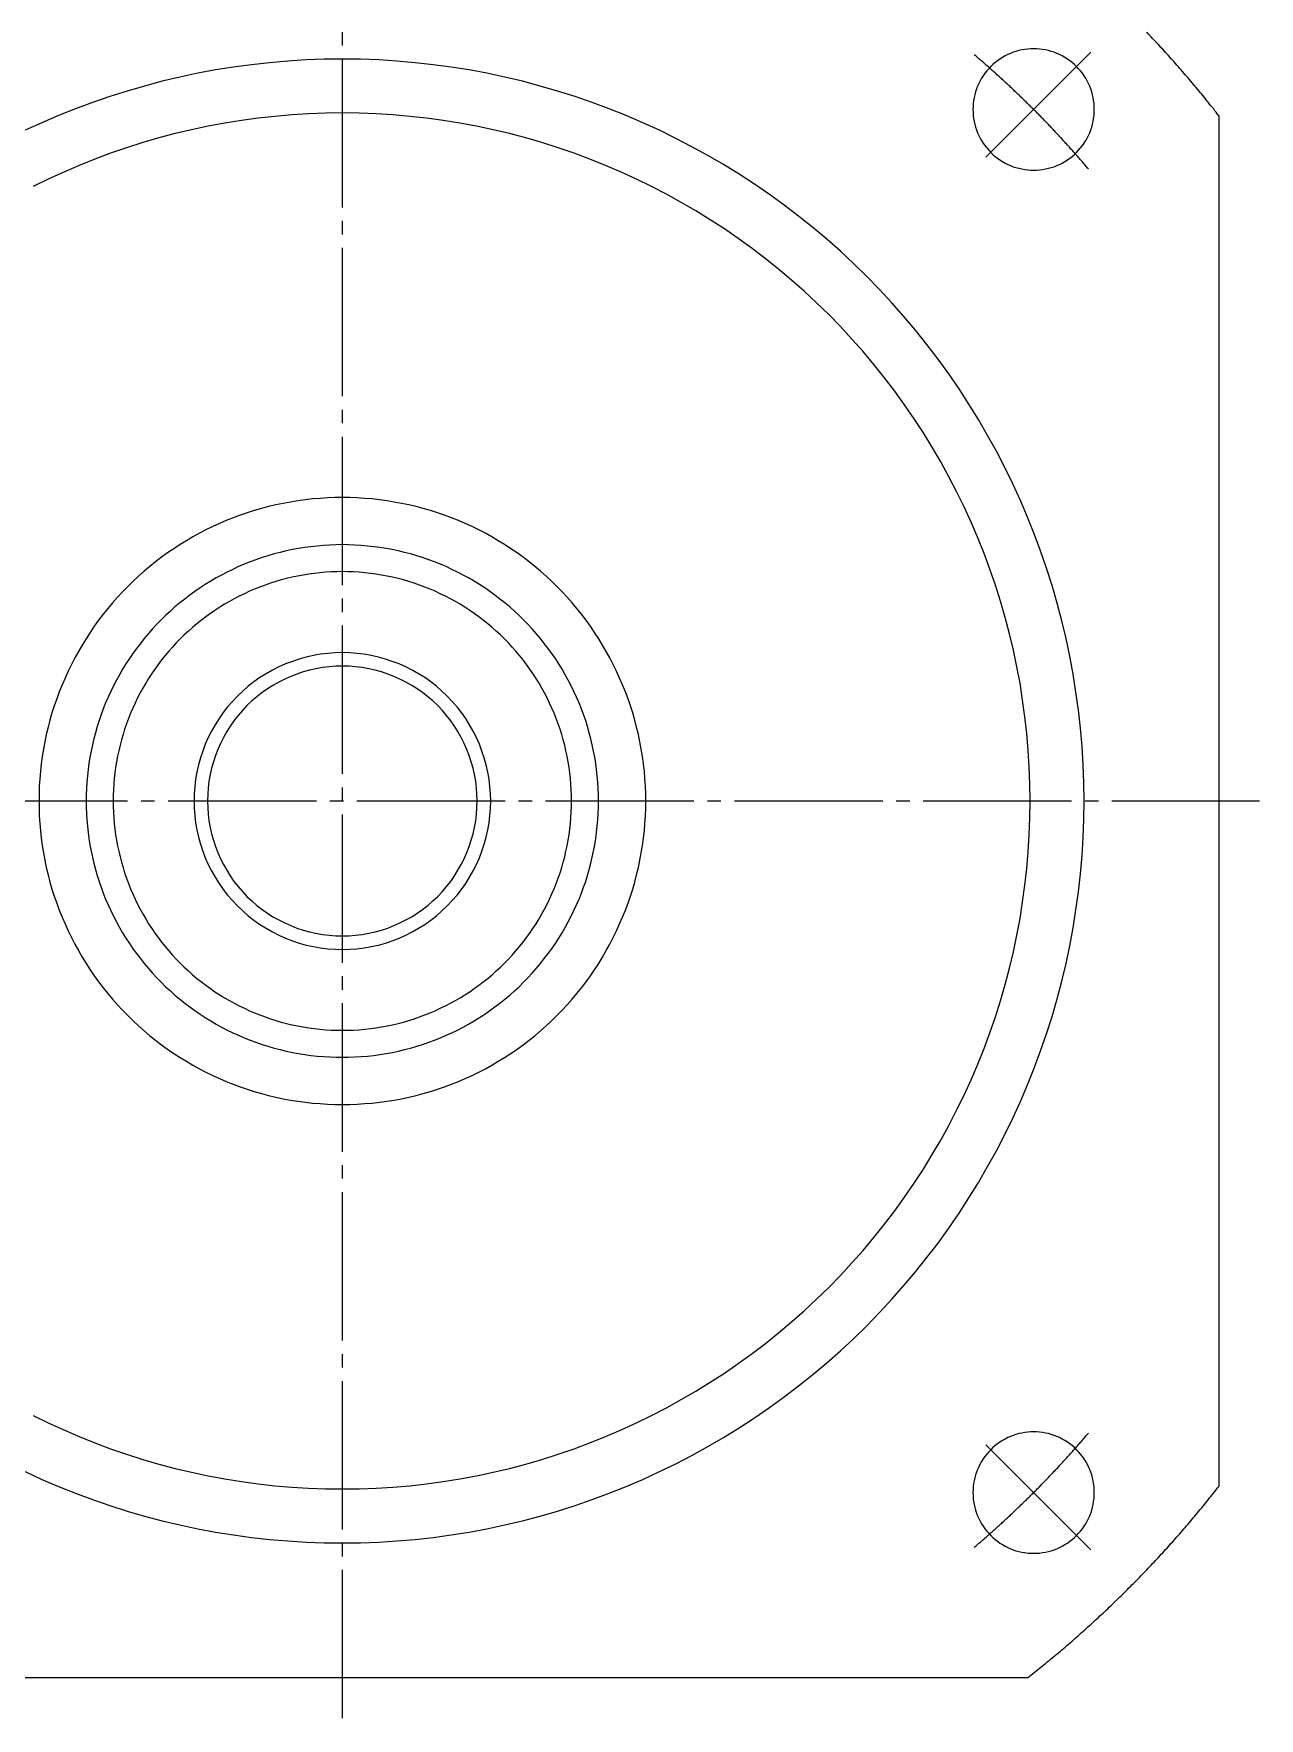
# Model space of a CAD drawing. Extents: x 0 to 661, y 0 to 384.
# Drawn here: x 569.9 to 660.8, y 195 to 319.9 of the extents above; entities that cross this region are included whole.
import ezdxf

# ---------------------------------------------------------------- set-up
doc = ezdxf.new("R2010")
doc.units = 0
doc.linetypes.add('DASH_CENTER', pattern=[14, 11, -1, 1, -1])
doc.layers.get('0').update_dxf_attribs({"linetype": 'CONTINUOUS'})

msp = doc.modelspace()

# ---------------------------------------------------------------- linework, layer by layer
at = {"color": 1, "linetype": 'DASH_CENTER'}
for p, q in [((592.82, 195.02), (592.82, 384.02)), ((648.32, 318.52), (639.84, 310.04)), ((523.89, 263.02), (660.82, 263.02)), ((648.32, 207.51), (639.84, 215.99))]:
    msp.add_line(p, q, dxfattribs=at)
at = {"color": 7, "linetype": 'CONTINUOUS'}
for p, q in [((657.82, 313.82), (657.82, 212.21)), ((592.82, 198.02), (542.01, 198.02)), ((643.62, 198.02), (592.82, 198.02))]:
    msp.add_line(p, q, dxfattribs=at)
for points in [[(657.82, 313.82, 0), (657.72, 313.94, 0), (657.62, 314.07, 0), (657.52, 314.19, 0), (657.43, 314.32, 0), (657.33, 314.44, 0), (657.23, 314.56, 0), (657.13, 314.68, 0), (657.03, 314.81, 0), (656.93, 314.93, 0), (656.84, 315.05, 0), (656.74, 315.17, 0), (656.64, 315.3, 0), (656.54, 315.42, 0), (656.44, 315.54, 0), (656.34, 315.66, 0), (656.24, 315.78, 0), (656.14, 315.9, 0), (656.03, 316.02, 0), (655.93, 316.14, 0), (655.83, 316.26, 0), (655.73, 316.38, 0), (655.63, 316.5, 0), (655.53, 316.62, 0), (655.42, 316.74, 0), (655.32, 316.86, 0), (655.22, 316.98, 0), (655.12, 317.1, 0), (655.01, 317.22, 0), (654.91, 317.33, 0), (654.81, 317.45, 0), (654.7, 317.57, 0), (654.6, 317.69, 0), (654.49, 317.81, 0), (654.39, 317.92, 0), (654.28, 318.04, 0), (654.18, 318.16, 0), (654.08, 318.27, 0), (653.97, 318.39, 0), (653.86, 318.51, 0), (653.76, 318.62, 0), (653.65, 318.74, 0), (653.54, 318.86, 0), (653.44, 318.97, 0), (653.33, 319.09, 0), (653.23, 319.2, 0), (653.12, 319.32, 0), (653.01, 319.43, 0), (652.9, 319.55, 0), (652.79, 319.66, 0), (652.69, 319.77, 0), (652.58, 319.89, 0), (652.47, 320, 0)], [(648.58, 314.28, 0), (648.58, 314.5, 0), (648.56, 314.72, 0), (648.53, 314.94, 0), (648.49, 315.16, 0), (648.45, 315.37, 0), (648.39, 315.59, 0), (648.32, 315.8, 0), (648.24, 316, 0), (648.15, 316.2, 0), (648.05, 316.4, 0), (647.94, 316.59, 0), (647.82, 316.78, 0), (647.7, 316.96, 0), (647.56, 317.14, 0), (647.41, 317.3, 0), (647.26, 317.46, 0), (647.1, 317.62, 0), (646.93, 317.76, 0), (646.76, 317.89, 0), (646.58, 318.02, 0), (646.39, 318.14, 0), (646.2, 318.25, 0), (646, 318.35, 0), (645.8, 318.44, 0), (645.6, 318.52, 0), (645.39, 318.59, 0), (645.17, 318.65, 0), (644.96, 318.69, 0), (644.74, 318.73, 0), (644.52, 318.76, 0), (644.3, 318.77, 0), (644.08, 318.78, 0), (643.86, 318.77, 0), (643.64, 318.76, 0), (643.42, 318.73, 0), (643.2, 318.69, 0), (642.99, 318.65, 0), (642.77, 318.59, 0), (642.57, 318.52, 0), (642.36, 318.44, 0), (642.16, 318.35, 0), (641.96, 318.25, 0), (641.77, 318.14, 0), (641.58, 318.02, 0), (641.4, 317.89, 0), (641.23, 317.76, 0), (641.06, 317.62, 0), (640.9, 317.46, 0), (640.75, 317.3, 0), (640.6, 317.14, 0), (640.47, 316.96, 0), (640.34, 316.78, 0), (640.22, 316.59, 0), (640.11, 316.4, 0), (640.01, 316.2, 0), (639.92, 316, 0), (639.84, 315.8, 0), (639.77, 315.59, 0), (639.72, 315.37, 0), (639.67, 315.16, 0), (639.63, 314.94, 0), (639.6, 314.72, 0), (639.59, 314.5, 0), (639.58, 314.28, 0), (639.59, 314.06, 0), (639.6, 313.84, 0), (639.63, 313.62, 0), (639.67, 313.4, 0), (639.72, 313.19, 0), (639.77, 312.98, 0), (639.84, 312.76, 0), (639.92, 312.56, 0), (640.01, 312.36, 0), (640.11, 312.16, 0), (640.22, 311.97, 0), (640.34, 311.78, 0), (640.47, 311.6, 0), (640.6, 311.43, 0), (640.75, 311.26, 0), (640.9, 311.1, 0), (641.06, 310.95, 0), (641.23, 310.8, 0), (641.4, 310.67, 0), (641.58, 310.54, 0), (641.77, 310.42, 0), (641.96, 310.31, 0), (642.16, 310.21, 0), (642.36, 310.12, 0), (642.57, 310.04, 0), (642.77, 309.98, 0), (642.99, 309.92, 0), (643.2, 309.87, 0), (643.42, 309.83, 0), (643.64, 309.8, 0), (643.86, 309.79, 0), (644.08, 309.78, 0), (644.3, 309.79, 0), (644.52, 309.8, 0), (644.74, 309.83, 0), (644.96, 309.87, 0), (645.17, 309.92, 0), (645.39, 309.98, 0), (645.6, 310.04, 0), (645.8, 310.12, 0), (646, 310.21, 0), (646.2, 310.31, 0), (646.39, 310.42, 0), (646.58, 310.54, 0), (646.76, 310.67, 0), (646.93, 310.8, 0), (647.1, 310.95, 0), (647.26, 311.1, 0), (647.41, 311.26, 0), (647.56, 311.43, 0), (647.7, 311.6, 0), (647.82, 311.78, 0), (647.94, 311.97, 0), (648.05, 312.16, 0), (648.15, 312.36, 0), (648.24, 312.56, 0), (648.32, 312.76, 0), (648.39, 312.98, 0), (648.45, 313.19, 0), (648.49, 313.4, 0), (648.53, 313.62, 0), (648.56, 313.84, 0), (648.58, 314.06, 0), (648.58, 314.28, 0)], [(592.82, 318.02, 0), (591.47, 318, 0), (590.12, 317.95, 0), (588.77, 317.87, 0), (587.42, 317.75, 0), (586.08, 317.6, 0), (584.75, 317.42, 0), (583.41, 317.21, 0), (582.09, 316.96, 0), (580.76, 316.68, 0), (579.45, 316.37, 0), (578.15, 316.02, 0), (576.85, 315.65, 0), (575.56, 315.24, 0), (574.29, 314.8, 0), (573.02, 314.33, 0), (571.77, 313.83, 0), (570.53, 313.3, 0), (569.3, 312.74, 0)], [(592.82, 208.02, 0), (594.16, 208.03, 0), (595.51, 208.08, 0), (596.86, 208.16, 0), (598.21, 208.28, 0), (599.55, 208.43, 0), (600.89, 208.61, 0), (602.22, 208.82, 0), (603.54, 209.07, 0), (604.87, 209.35, 0), (606.18, 209.66, 0), (607.49, 210.01, 0), (608.78, 210.38, 0), (610.07, 210.79, 0), (611.34, 211.23, 0), (612.61, 211.7, 0), (613.86, 212.2, 0), (615.1, 212.73, 0), (616.33, 213.3, 0), (617.54, 213.89, 0), (618.74, 214.51, 0), (619.92, 215.16, 0), (621.09, 215.84, 0), (622.24, 216.55, 0), (623.37, 217.28, 0), (624.49, 218.05, 0), (625.58, 218.84, 0), (626.65, 219.66, 0), (627.71, 220.5, 0), (628.74, 221.37, 0), (629.75, 222.26, 0), (630.74, 223.18, 0), (631.71, 224.12, 0), (632.65, 225.09, 0), (633.57, 226.08, 0), (634.46, 227.09, 0), (635.33, 228.12, 0), (636.17, 229.18, 0), (636.99, 230.25, 0), (637.78, 231.35, 0), (638.55, 232.46, 0), (639.28, 233.59, 0), (639.99, 234.74, 0), (640.67, 235.91, 0), (641.32, 237.09, 0), (641.94, 238.29, 0), (642.53, 239.5, 0), (643.1, 240.73, 0), (643.63, 241.97, 0), (644.13, 243.22, 0), (644.6, 244.49, 0), (645.04, 245.76, 0), (645.45, 247.05, 0), (645.82, 248.35, 0), (646.17, 249.65, 0), (646.48, 250.97, 0), (646.76, 252.29, 0), (647.01, 253.61, 0), (647.22, 254.94, 0), (647.4, 256.28, 0), (647.55, 257.62, 0), (647.67, 258.97, 0), (647.75, 260.32, 0), (647.8, 261.67, 0), (647.82, 263.02, 0), (647.8, 264.37, 0), (647.75, 265.71, 0), (647.67, 267.06, 0), (647.55, 268.41, 0), (647.4, 269.75, 0), (647.22, 271.09, 0), (647.01, 272.42, 0), (646.76, 273.75, 0), (646.48, 275.07, 0), (646.17, 276.38, 0), (645.82, 277.69, 0), (645.45, 278.98, 0), (645.04, 280.27, 0), (644.6, 281.55, 0), (644.13, 282.81, 0), (643.63, 284.06, 0), (643.1, 285.3, 0), (642.53, 286.53, 0), (641.94, 287.74, 0), (641.32, 288.94, 0), (640.67, 290.12, 0), (639.99, 291.29, 0), (639.28, 292.44, 0), (638.55, 293.57, 0), (637.78, 294.69, 0), (636.99, 295.78, 0), (636.17, 296.85, 0), (635.33, 297.91, 0), (634.46, 298.94, 0), (633.57, 299.95, 0), (632.65, 300.94, 0), (631.71, 301.91, 0), (630.74, 302.85, 0), (629.75, 303.77, 0), (628.74, 304.66, 0), (627.71, 305.53, 0), (626.65, 306.38, 0), (625.58, 307.19, 0), (624.49, 307.98, 0), (623.37, 308.75, 0), (622.24, 309.48, 0), (621.09, 310.19, 0), (619.92, 310.87, 0), (618.74, 311.52, 0), (617.54, 312.14, 0), (616.33, 312.74, 0), (615.1, 313.3, 0), (613.86, 313.83, 0), (612.61, 314.33, 0), (611.34, 314.8, 0), (610.07, 315.24, 0), (608.78, 315.65, 0), (607.49, 316.02, 0), (606.18, 316.37, 0), (604.87, 316.68, 0), (603.54, 316.96, 0), (602.22, 317.21, 0), (600.89, 317.42, 0), (599.55, 317.6, 0), (598.21, 317.75, 0), (596.86, 317.87, 0), (595.51, 317.95, 0), (594.16, 318, 0), (592.82, 318.02, 0)], [(592.82, 314.02, 0), (591.56, 314, 0), (590.31, 313.95, 0), (589.06, 313.88, 0), (587.82, 313.77, 0), (586.57, 313.63, 0), (585.33, 313.46, 0), (584.1, 313.26, 0), (582.87, 313.04, 0), (581.64, 312.78, 0), (580.42, 312.49, 0), (579.21, 312.17, 0), (578.01, 311.82, 0), (576.82, 311.44, 0), (575.63, 311.03, 0), (574.46, 310.6, 0), (573.3, 310.13, 0), (572.15, 309.64, 0), (571.01, 309.12, 0), (569.88, 308.57, 0)], [(592.82, 212.02, 0), (594.07, 212.03, 0), (595.32, 212.08, 0), (596.57, 212.15, 0), (597.81, 212.26, 0), (599.06, 212.4, 0), (600.3, 212.57, 0), (601.53, 212.77, 0), (602.76, 213, 0), (603.99, 213.25, 0), (605.21, 213.54, 0), (606.42, 213.86, 0), (607.62, 214.21, 0), (608.81, 214.59, 0), (610, 215, 0), (611.17, 215.43, 0), (612.33, 215.9, 0), (613.48, 216.39, 0), (614.62, 216.91, 0), (615.75, 217.46, 0), (616.86, 218.04, 0), (617.95, 218.64, 0), (619.03, 219.27, 0), (620.1, 219.93, 0), (621.15, 220.61, 0), (622.18, 221.32, 0), (623.2, 222.05, 0), (624.19, 222.81, 0), (625.17, 223.59, 0), (626.13, 224.4, 0), (627.07, 225.23, 0), (627.98, 226.08, 0), (628.88, 226.95, 0), (629.75, 227.85, 0), (630.6, 228.77, 0), (631.43, 229.7, 0), (632.24, 230.66, 0), (633.02, 231.64, 0), (633.78, 232.63, 0), (634.51, 233.65, 0), (635.22, 234.68, 0), (635.9, 235.73, 0), (636.56, 236.8, 0), (637.19, 237.88, 0), (637.79, 238.97, 0), (638.37, 240.09, 0), (638.92, 241.21, 0), (639.44, 242.35, 0), (639.93, 243.5, 0), (640.4, 244.66, 0), (640.83, 245.83, 0), (641.24, 247.02, 0), (641.62, 248.21, 0), (641.97, 249.41, 0), (642.29, 250.62, 0), (642.58, 251.84, 0), (642.84, 253.07, 0), (643.07, 254.3, 0), (643.26, 255.53, 0), (643.43, 256.77, 0), (643.57, 258.02, 0), (643.68, 259.26, 0), (643.75, 260.51, 0), (643.8, 261.76, 0), (643.82, 263.02, 0), (643.8, 264.27, 0), (643.75, 265.52, 0), (643.68, 266.77, 0), (643.57, 268.01, 0), (643.43, 269.26, 0), (643.26, 270.5, 0), (643.07, 271.74, 0), (642.84, 272.96, 0), (642.58, 274.19, 0), (642.29, 275.41, 0), (641.97, 276.62, 0), (641.62, 277.82, 0), (641.24, 279.01, 0), (640.83, 280.2, 0), (640.4, 281.37, 0), (639.93, 282.53, 0), (639.44, 283.68, 0), (638.92, 284.82, 0), (638.37, 285.95, 0), (637.79, 287.06, 0), (637.19, 288.15, 0), (636.56, 289.24, 0), (635.9, 290.3, 0), (635.22, 291.35, 0), (634.51, 292.38, 0), (633.78, 293.4, 0), (633.02, 294.39, 0), (632.24, 295.37, 0), (631.43, 296.33, 0), (630.6, 297.26, 0), (629.75, 298.18, 0), (628.88, 299.08, 0), (627.98, 299.95, 0), (627.07, 300.8, 0), (626.13, 301.63, 0), (625.17, 302.44, 0), (624.19, 303.22, 0), (623.2, 303.98, 0), (622.18, 304.71, 0), (621.15, 305.42, 0), (620.1, 306.1, 0), (619.03, 306.76, 0), (617.95, 307.39, 0), (616.86, 307.99, 0), (615.75, 308.57, 0), (614.62, 309.12, 0), (613.48, 309.64, 0), (612.33, 310.13, 0), (611.17, 310.6, 0), (610, 311.03, 0), (608.81, 311.44, 0), (607.62, 311.82, 0), (606.42, 312.17, 0), (605.21, 312.49, 0), (603.99, 312.78, 0), (602.76, 313.04, 0), (601.53, 313.26, 0), (600.3, 313.46, 0), (599.06, 313.63, 0), (597.81, 313.77, 0), (596.57, 313.88, 0), (595.32, 313.95, 0), (594.07, 314, 0), (592.82, 314.02, 0)], [(592.82, 285.52, 0), (592.26, 285.51, 0), (591.71, 285.49, 0), (591.16, 285.45, 0), (590.61, 285.41, 0), (590.06, 285.35, 0), (589.51, 285.27, 0), (588.97, 285.18, 0), (588.43, 285.08, 0), (587.89, 284.97, 0), (587.35, 284.84, 0), (586.81, 284.7, 0), (586.28, 284.55, 0), (585.76, 284.38, 0), (585.24, 284.2, 0), (584.72, 284.01, 0), (584.21, 283.8, 0), (583.7, 283.58, 0), (583.2, 283.36, 0), (582.7, 283.11, 0), (582.21, 282.86, 0), (581.73, 282.59, 0), (581.25, 282.31, 0), (580.78, 282.02, 0), (580.32, 281.72, 0), (579.86, 281.41, 0), (579.41, 281.09, 0), (578.97, 280.75, 0), (578.54, 280.41, 0), (578.12, 280.05, 0), (577.71, 279.69, 0), (577.3, 279.31, 0), (576.9, 278.93, 0), (576.52, 278.53, 0), (576.14, 278.13, 0), (575.78, 277.71, 0), (575.42, 277.29, 0), (575.08, 276.86, 0), (574.74, 276.42, 0), (574.42, 275.97, 0), (574.11, 275.52, 0), (573.81, 275.05, 0), (573.52, 274.58, 0), (573.24, 274.11, 0), (572.97, 273.62, 0), (572.72, 273.13, 0), (572.48, 272.64, 0), (572.25, 272.13, 0), (572.03, 271.63, 0), (571.82, 271.11, 0), (571.63, 270.6, 0), (571.45, 270.07, 0), (571.28, 269.55, 0), (571.13, 269.02, 0), (570.99, 268.48, 0), (570.86, 267.94, 0), (570.75, 267.4, 0), (570.65, 266.86, 0), (570.56, 266.32, 0), (570.49, 265.77, 0), (570.42, 265.22, 0), (570.38, 264.67, 0), (570.34, 264.12, 0), (570.32, 263.57, 0), (570.32, 263.02, 0), (570.32, 262.46, 0), (570.34, 261.91, 0), (570.38, 261.36, 0), (570.42, 260.81, 0), (570.49, 260.26, 0), (570.56, 259.71, 0), (570.65, 259.17, 0), (570.75, 258.63, 0), (570.86, 258.09, 0), (570.99, 257.55, 0), (571.13, 257.01, 0), (571.28, 256.48, 0), (571.45, 255.96, 0), (571.63, 255.44, 0), (571.82, 254.92, 0), (572.03, 254.41, 0), (572.25, 253.9, 0), (572.48, 253.4, 0), (572.72, 252.9, 0), (572.97, 252.41, 0), (573.24, 251.93, 0), (573.52, 251.45, 0), (573.81, 250.98, 0), (574.11, 250.51, 0), (574.42, 250.06, 0), (574.74, 249.61, 0), (575.08, 249.17, 0), (575.42, 248.74, 0), (575.78, 248.32, 0), (576.14, 247.91, 0), (576.52, 247.5, 0), (576.9, 247.11, 0), (577.3, 246.72, 0), (577.71, 246.34, 0), (578.12, 245.98, 0), (578.54, 245.62, 0), (578.97, 245.28, 0), (579.41, 244.94, 0), (579.86, 244.62, 0), (580.32, 244.31, 0), (580.78, 244.01, 0), (581.25, 243.72, 0), (581.73, 243.44, 0), (582.21, 243.17, 0), (582.7, 242.92, 0), (583.2, 242.68, 0), (583.7, 242.45, 0), (584.21, 242.23, 0), (584.72, 242.02, 0), (585.24, 241.83, 0), (585.76, 241.65, 0), (586.28, 241.48, 0), (586.81, 241.33, 0), (587.35, 241.19, 0), (587.89, 241.06, 0), (588.43, 240.95, 0), (588.97, 240.85, 0), (589.51, 240.76, 0), (590.06, 240.69, 0), (590.61, 240.62, 0), (591.16, 240.58, 0), (591.71, 240.54, 0), (592.26, 240.52, 0), (592.82, 240.52, 0)], [(592.82, 240.52, 0), (593.37, 240.52, 0), (593.92, 240.54, 0), (594.47, 240.58, 0), (595.02, 240.62, 0), (595.57, 240.69, 0), (596.12, 240.76, 0), (596.66, 240.85, 0), (597.21, 240.95, 0), (597.75, 241.06, 0), (598.28, 241.19, 0), (598.82, 241.33, 0), (599.35, 241.48, 0), (599.87, 241.65, 0), (600.39, 241.83, 0), (600.91, 242.02, 0), (601.43, 242.23, 0), (601.93, 242.45, 0), (602.43, 242.68, 0), (602.93, 242.92, 0), (603.42, 243.17, 0), (603.91, 243.44, 0), (604.38, 243.72, 0), (604.85, 244.01, 0), (605.32, 244.31, 0), (605.77, 244.62, 0), (606.22, 244.94, 0), (606.66, 245.28, 0), (607.09, 245.62, 0), (607.51, 245.98, 0), (607.92, 246.34, 0), (608.33, 246.72, 0), (608.73, 247.11, 0), (609.11, 247.5, 0), (609.49, 247.91, 0), (609.85, 248.32, 0), (610.21, 248.74, 0), (610.55, 249.17, 0), (610.89, 249.61, 0), (611.21, 250.06, 0), (611.52, 250.51, 0), (611.83, 250.98, 0), (612.11, 251.45, 0), (612.39, 251.93, 0), (612.66, 252.41, 0), (612.91, 252.9, 0), (613.15, 253.4, 0), (613.38, 253.9, 0), (613.6, 254.41, 0), (613.81, 254.92, 0), (614, 255.44, 0), (614.18, 255.96, 0), (614.35, 256.48, 0), (614.5, 257.01, 0), (614.64, 257.55, 0), (614.77, 258.09, 0), (614.88, 258.63, 0), (614.98, 259.17, 0), (615.07, 259.71, 0), (615.15, 260.26, 0), (615.21, 260.81, 0), (615.25, 261.36, 0), (615.29, 261.91, 0), (615.31, 262.46, 0), (615.32, 263.02, 0), (615.31, 263.57, 0), (615.29, 264.12, 0), (615.25, 264.67, 0), (615.21, 265.22, 0), (615.15, 265.77, 0), (615.07, 266.32, 0), (614.98, 266.86, 0), (614.88, 267.4, 0), (614.77, 267.94, 0), (614.64, 268.48, 0), (614.5, 269.02, 0), (614.35, 269.55, 0), (614.18, 270.07, 0), (614, 270.6, 0), (613.81, 271.11, 0), (613.6, 271.63, 0), (613.38, 272.13, 0), (613.15, 272.64, 0), (612.91, 273.13, 0), (612.66, 273.62, 0), (612.39, 274.11, 0), (612.11, 274.58, 0), (611.83, 275.05, 0), (611.52, 275.52, 0), (611.21, 275.97, 0), (610.89, 276.42, 0), (610.55, 276.86, 0), (610.21, 277.29, 0), (609.85, 277.71, 0), (609.49, 278.13, 0), (609.11, 278.53, 0), (608.73, 278.93, 0), (608.33, 279.31, 0), (607.92, 279.69, 0), (607.51, 280.05, 0), (607.09, 280.41, 0), (606.66, 280.75, 0), (606.22, 281.09, 0), (605.77, 281.41, 0), (605.32, 281.72, 0), (604.85, 282.02, 0), (604.38, 282.31, 0), (603.91, 282.59, 0), (603.42, 282.86, 0), (602.93, 283.11, 0), (602.43, 283.36, 0), (601.93, 283.58, 0), (601.43, 283.8, 0), (600.91, 284.01, 0), (600.39, 284.2, 0), (599.87, 284.38, 0), (599.35, 284.55, 0), (598.82, 284.7, 0), (598.28, 284.84, 0), (597.75, 284.97, 0), (597.21, 285.08, 0), (596.66, 285.18, 0), (596.12, 285.27, 0), (595.57, 285.35, 0), (595.02, 285.41, 0), (594.47, 285.45, 0), (593.92, 285.49, 0), (593.37, 285.51, 0), (592.82, 285.52, 0)], [(592.82, 282.02, 0), (592.35, 282.01, 0), (591.88, 281.99, 0), (591.42, 281.96, 0), (590.95, 281.92, 0), (590.49, 281.87, 0), (590.03, 281.81, 0), (589.57, 281.74, 0), (589.11, 281.65, 0), (588.65, 281.55, 0), (588.2, 281.45, 0), (587.75, 281.33, 0), (587.3, 281.2, 0), (586.86, 281.06, 0), (586.41, 280.9, 0), (585.98, 280.74, 0), (585.54, 280.57, 0), (585.12, 280.39, 0), (584.69, 280.19, 0), (584.27, 279.99, 0), (583.86, 279.77, 0), (583.45, 279.55, 0), (583.05, 279.31, 0), (582.65, 279.07, 0), (582.26, 278.81, 0), (581.88, 278.55, 0), (581.5, 278.28, 0), (581.13, 277.99, 0), (580.76, 277.7, 0), (580.4, 277.4, 0), (580.06, 277.09, 0), (579.71, 276.78, 0), (579.38, 276.45, 0), (579.05, 276.12, 0), (578.74, 275.77, 0), (578.43, 275.43, 0), (578.13, 275.07, 0), (577.84, 274.7, 0), (577.55, 274.33, 0), (577.28, 273.96, 0), (577.02, 273.57, 0), (576.76, 273.18, 0), (576.52, 272.78, 0), (576.28, 272.38, 0), (576.06, 271.97, 0), (575.84, 271.56, 0), (575.64, 271.14, 0), (575.45, 270.71, 0), (575.26, 270.29, 0), (575.09, 269.85, 0), (574.93, 269.42, 0), (574.77, 268.98, 0), (574.63, 268.53, 0), (574.5, 268.08, 0), (574.38, 267.63, 0), (574.28, 267.18, 0), (574.18, 266.72, 0), (574.1, 266.26, 0), (574.02, 265.8, 0), (573.96, 265.34, 0), (573.91, 264.88, 0), (573.87, 264.41, 0), (573.84, 263.95, 0), (573.82, 263.48, 0), (573.82, 263.02, 0), (573.82, 262.55, 0), (573.84, 262.08, 0), (573.87, 261.62, 0), (573.91, 261.15, 0), (573.96, 260.69, 0), (574.02, 260.23, 0), (574.1, 259.77, 0), (574.18, 259.31, 0), (574.28, 258.85, 0), (574.38, 258.4, 0), (574.5, 257.95, 0), (574.63, 257.5, 0), (574.77, 257.06, 0), (574.93, 256.62, 0), (575.09, 256.18, 0), (575.26, 255.75, 0), (575.45, 255.32, 0), (575.64, 254.89, 0), (575.84, 254.47, 0), (576.06, 254.06, 0), (576.28, 253.65, 0), (576.52, 253.25, 0), (576.76, 252.85, 0), (577.02, 252.46, 0), (577.28, 252.07, 0), (577.55, 251.7, 0), (577.84, 251.33, 0), (578.13, 250.96, 0), (578.43, 250.6, 0), (578.74, 250.26, 0), (579.05, 249.91, 0), (579.38, 249.58, 0), (579.71, 249.25, 0), (580.06, 248.94, 0), (580.4, 248.63, 0), (580.76, 248.33, 0), (581.13, 248.04, 0), (581.5, 247.75, 0), (581.88, 247.48, 0), (582.26, 247.22, 0), (582.65, 246.96, 0), (583.05, 246.72, 0), (583.45, 246.48, 0), (583.86, 246.26, 0), (584.27, 246.04, 0), (584.69, 245.84, 0), (585.12, 245.65, 0), (585.54, 245.46, 0), (585.98, 245.29, 0), (586.41, 245.13, 0), (586.86, 244.97, 0), (587.3, 244.83, 0), (587.75, 244.7, 0), (588.2, 244.59, 0), (588.65, 244.48, 0), (589.11, 244.38, 0), (589.57, 244.29, 0), (590.03, 244.22, 0), (590.49, 244.16, 0), (590.95, 244.11, 0), (591.42, 244.07, 0), (591.88, 244.04, 0), (592.35, 244.02, 0), (592.82, 244.02, 0)], [(592.82, 244.02, 0), (593.28, 244.02, 0), (593.75, 244.04, 0), (594.21, 244.07, 0), (594.68, 244.11, 0), (595.14, 244.16, 0), (595.6, 244.22, 0), (596.06, 244.29, 0), (596.52, 244.38, 0), (596.98, 244.48, 0), (597.43, 244.59, 0), (597.88, 244.7, 0), (598.33, 244.83, 0), (598.77, 244.97, 0), (599.22, 245.13, 0), (599.65, 245.29, 0), (600.09, 245.46, 0), (600.51, 245.65, 0), (600.94, 245.84, 0), (601.36, 246.04, 0), (601.77, 246.26, 0), (602.18, 246.48, 0), (602.58, 246.72, 0), (602.98, 246.96, 0), (603.37, 247.22, 0), (603.76, 247.48, 0), (604.13, 247.75, 0), (604.5, 248.04, 0), (604.87, 248.33, 0), (605.23, 248.63, 0), (605.58, 248.94, 0), (605.92, 249.25, 0), (606.25, 249.58, 0), (606.58, 249.91, 0), (606.89, 250.26, 0), (607.2, 250.6, 0), (607.5, 250.96, 0), (607.79, 251.33, 0), (608.08, 251.7, 0), (608.35, 252.07, 0), (608.61, 252.46, 0), (608.87, 252.85, 0), (609.11, 253.25, 0), (609.35, 253.65, 0), (609.57, 254.06, 0), (609.79, 254.47, 0), (609.99, 254.89, 0), (610.18, 255.32, 0), (610.37, 255.75, 0), (610.54, 256.18, 0), (610.71, 256.62, 0), (610.86, 257.06, 0), (611, 257.5, 0), (611.13, 257.95, 0), (611.25, 258.4, 0), (611.35, 258.85, 0), (611.45, 259.31, 0), (611.54, 259.77, 0), (611.61, 260.23, 0), (611.67, 260.69, 0), (611.72, 261.15, 0), (611.76, 261.62, 0), (611.79, 262.08, 0), (611.81, 262.55, 0), (611.82, 263.02, 0), (611.81, 263.48, 0), (611.79, 263.95, 0), (611.76, 264.41, 0), (611.72, 264.88, 0), (611.67, 265.34, 0), (611.61, 265.8, 0), (611.54, 266.26, 0), (611.45, 266.72, 0), (611.35, 267.18, 0), (611.25, 267.63, 0), (611.13, 268.08, 0), (611, 268.53, 0), (610.86, 268.98, 0), (610.71, 269.42, 0), (610.54, 269.85, 0), (610.37, 270.29, 0), (610.18, 270.71, 0), (609.99, 271.14, 0), (609.79, 271.56, 0), (609.57, 271.97, 0), (609.35, 272.38, 0), (609.11, 272.78, 0), (608.87, 273.18, 0), (608.61, 273.57, 0), (608.35, 273.96, 0), (608.08, 274.33, 0), (607.79, 274.7, 0), (607.5, 275.07, 0), (607.2, 275.43, 0), (606.89, 275.77, 0), (606.58, 276.12, 0), (606.25, 276.45, 0), (605.92, 276.78, 0), (605.58, 277.09, 0), (605.23, 277.4, 0), (604.87, 277.7, 0), (604.5, 277.99, 0), (604.13, 278.28, 0), (603.76, 278.55, 0), (603.37, 278.81, 0), (602.98, 279.07, 0), (602.58, 279.31, 0), (602.18, 279.55, 0), (601.77, 279.77, 0), (601.36, 279.99, 0), (600.94, 280.19, 0), (600.51, 280.39, 0), (600.09, 280.57, 0), (599.65, 280.74, 0), (599.22, 280.9, 0), (598.77, 281.06, 0), (598.33, 281.2, 0), (597.88, 281.33, 0), (597.43, 281.45, 0), (596.98, 281.55, 0), (596.52, 281.65, 0), (596.06, 281.74, 0), (595.6, 281.81, 0), (595.14, 281.87, 0), (594.68, 281.92, 0), (594.21, 281.96, 0), (593.75, 281.99, 0), (593.28, 282.01, 0), (592.82, 282.02, 0)], [(592.82, 280.02, 0), (592.4, 280.01, 0), (591.98, 280, 0), (591.57, 279.97, 0), (591.15, 279.93, 0), (590.73, 279.89, 0), (590.32, 279.83, 0), (589.91, 279.76, 0), (589.5, 279.69, 0), (589.09, 279.6, 0), (588.68, 279.51, 0), (588.28, 279.4, 0), (587.88, 279.28, 0), (587.48, 279.16, 0), (587.09, 279.02, 0), (586.7, 278.88, 0), (586.31, 278.72, 0), (585.93, 278.56, 0), (585.55, 278.38, 0), (585.17, 278.2, 0), (584.8, 278.01, 0), (584.44, 277.81, 0), (584.08, 277.6, 0), (583.72, 277.38, 0), (583.37, 277.15, 0), (583.03, 276.92, 0), (582.69, 276.67, 0), (582.36, 276.42, 0), (582.03, 276.16, 0), (581.71, 275.89, 0), (581.4, 275.61, 0), (581.09, 275.33, 0), (580.79, 275.04, 0), (580.5, 274.74, 0), (580.22, 274.43, 0), (579.94, 274.12, 0), (579.67, 273.8, 0), (579.41, 273.48, 0), (579.16, 273.14, 0), (578.92, 272.8, 0), (578.68, 272.46, 0), (578.45, 272.11, 0), (578.23, 271.75, 0), (578.02, 271.39, 0), (577.82, 271.03, 0), (577.63, 270.66, 0), (577.45, 270.28, 0), (577.27, 269.9, 0), (577.11, 269.52, 0), (576.95, 269.13, 0), (576.81, 268.74, 0), (576.67, 268.35, 0), (576.55, 267.95, 0), (576.43, 267.55, 0), (576.33, 267.15, 0), (576.23, 266.74, 0), (576.14, 266.33, 0), (576.07, 265.92, 0), (576, 265.51, 0), (575.94, 265.1, 0), (575.9, 264.68, 0), (575.86, 264.27, 0), (575.84, 263.85, 0), (575.82, 263.43, 0), (575.82, 263.02, 0), (575.82, 262.6, 0), (575.84, 262.18, 0), (575.86, 261.76, 0), (575.9, 261.35, 0), (575.94, 260.94, 0), (576, 260.52, 0), (576.07, 260.11, 0), (576.14, 259.7, 0), (576.23, 259.29, 0), (576.33, 258.88, 0), (576.43, 258.48, 0), (576.55, 258.08, 0), (576.67, 257.68, 0), (576.81, 257.29, 0), (576.95, 256.9, 0), (577.11, 256.51, 0), (577.27, 256.13, 0), (577.45, 255.75, 0), (577.63, 255.37, 0), (577.82, 255, 0), (578.02, 254.64, 0), (578.23, 254.28, 0), (578.45, 253.92, 0), (578.68, 253.57, 0), (578.92, 253.23, 0), (579.16, 252.89, 0), (579.41, 252.56, 0), (579.67, 252.23, 0), (579.94, 251.91, 0), (580.22, 251.6, 0), (580.5, 251.29, 0), (580.79, 251, 0), (581.09, 250.7, 0), (581.4, 250.42, 0), (581.71, 250.14, 0), (582.03, 249.87, 0), (582.36, 249.61, 0), (582.69, 249.36, 0), (583.03, 249.12, 0), (583.37, 248.88, 0), (583.72, 248.65, 0), (584.08, 248.43, 0), (584.44, 248.22, 0), (584.8, 248.02, 0), (585.17, 247.83, 0), (585.55, 247.65, 0), (585.93, 247.47, 0), (586.31, 247.31, 0), (586.7, 247.16, 0), (587.09, 247.01, 0), (587.48, 246.87, 0), (587.88, 246.75, 0), (588.28, 246.63, 0), (588.68, 246.53, 0), (589.09, 246.43, 0), (589.5, 246.34, 0), (589.91, 246.27, 0), (590.32, 246.2, 0), (590.73, 246.14, 0), (591.15, 246.1, 0), (591.57, 246.06, 0), (591.98, 246.04, 0), (592.4, 246.02, 0), (592.82, 246.02, 0)], [(592.82, 246.02, 0), (593.23, 246.02, 0), (593.65, 246.04, 0), (594.07, 246.06, 0), (594.48, 246.1, 0), (594.9, 246.14, 0), (595.31, 246.2, 0), (595.72, 246.27, 0), (596.13, 246.34, 0), (596.54, 246.43, 0), (596.95, 246.53, 0), (597.35, 246.63, 0), (597.75, 246.75, 0), (598.15, 246.87, 0), (598.54, 247.01, 0), (598.93, 247.16, 0), (599.32, 247.31, 0), (599.7, 247.47, 0), (600.08, 247.65, 0), (600.46, 247.83, 0), (600.83, 248.02, 0), (601.2, 248.22, 0), (601.55, 248.43, 0), (601.91, 248.65, 0), (602.26, 248.88, 0), (602.6, 249.12, 0), (602.94, 249.36, 0), (603.27, 249.61, 0), (603.6, 249.87, 0), (603.92, 250.14, 0), (604.23, 250.42, 0), (604.54, 250.7, 0), (604.84, 251, 0), (605.13, 251.29, 0), (605.41, 251.6, 0), (605.69, 251.91, 0), (605.96, 252.23, 0), (606.22, 252.56, 0), (606.47, 252.89, 0), (606.71, 253.23, 0), (606.95, 253.57, 0), (607.18, 253.92, 0), (607.4, 254.28, 0), (607.61, 254.64, 0), (607.81, 255, 0), (608, 255.37, 0), (608.18, 255.75, 0), (608.36, 256.13, 0), (608.52, 256.51, 0), (608.68, 256.9, 0), (608.82, 257.29, 0), (608.96, 257.68, 0), (609.08, 258.08, 0), (609.2, 258.48, 0), (609.31, 258.88, 0), (609.4, 259.29, 0), (609.49, 259.7, 0), (609.57, 260.11, 0), (609.63, 260.52, 0), (609.69, 260.94, 0), (609.73, 261.35, 0), (609.77, 261.76, 0), (609.79, 262.18, 0), (609.81, 262.6, 0), (609.82, 263.02, 0), (609.81, 263.43, 0), (609.79, 263.85, 0), (609.77, 264.27, 0), (609.73, 264.68, 0), (609.69, 265.1, 0), (609.63, 265.51, 0), (609.57, 265.92, 0), (609.49, 266.33, 0), (609.4, 266.74, 0), (609.31, 267.15, 0), (609.2, 267.55, 0), (609.08, 267.95, 0), (608.96, 268.35, 0), (608.82, 268.74, 0), (608.68, 269.13, 0), (608.52, 269.52, 0), (608.36, 269.9, 0), (608.18, 270.28, 0), (608, 270.66, 0), (607.81, 271.03, 0), (607.61, 271.39, 0), (607.4, 271.75, 0), (607.18, 272.11, 0), (606.95, 272.46, 0), (606.71, 272.8, 0), (606.47, 273.14, 0), (606.22, 273.48, 0), (605.96, 273.8, 0), (605.69, 274.12, 0), (605.41, 274.43, 0), (605.13, 274.74, 0), (604.84, 275.04, 0), (604.54, 275.33, 0), (604.23, 275.61, 0), (603.92, 275.89, 0), (603.6, 276.16, 0), (603.27, 276.42, 0), (602.94, 276.67, 0), (602.6, 276.92, 0), (602.26, 277.15, 0), (601.91, 277.38, 0), (601.55, 277.6, 0), (601.2, 277.81, 0), (600.83, 278.01, 0), (600.46, 278.2, 0), (600.08, 278.38, 0), (599.7, 278.56, 0), (599.32, 278.72, 0), (598.93, 278.88, 0), (598.54, 279.02, 0), (598.15, 279.16, 0), (597.75, 279.28, 0), (597.35, 279.4, 0), (596.95, 279.51, 0), (596.54, 279.6, 0), (596.13, 279.69, 0), (595.72, 279.76, 0), (595.31, 279.83, 0), (594.9, 279.89, 0), (594.48, 279.93, 0), (594.07, 279.97, 0), (593.65, 280, 0), (593.23, 280.01, 0), (592.82, 280.02, 0)], [(603.82, 263.02, 0), (603.8, 263.56, 0), (603.76, 264.09, 0), (603.7, 264.63, 0), (603.6, 265.16, 0), (603.49, 265.69, 0), (603.34, 266.21, 0), (603.17, 266.72, 0), (602.98, 267.23, 0), (602.76, 267.72, 0), (602.52, 268.2, 0), (602.25, 268.67, 0), (601.96, 269.13, 0), (601.65, 269.57, 0), (601.32, 269.99, 0), (600.97, 270.4, 0), (600.59, 270.79, 0), (600.2, 271.17, 0), (599.79, 271.52, 0), (599.37, 271.85, 0), (598.93, 272.16, 0), (598.47, 272.45, 0), (598, 272.72, 0), (597.52, 272.96, 0), (597.02, 273.18, 0), (596.52, 273.37, 0), (596.01, 273.54, 0), (595.49, 273.69, 0), (594.96, 273.8, 0), (594.43, 273.9, 0), (593.89, 273.96, 0), (593.36, 274, 0), (592.82, 274.02, 0), (592.28, 274, 0), (591.74, 273.96, 0), (591.2, 273.9, 0), (590.67, 273.8, 0), (590.14, 273.69, 0), (589.62, 273.54, 0), (589.11, 273.37, 0), (588.61, 273.18, 0), (588.11, 272.96, 0), (587.63, 272.72, 0), (587.16, 272.45, 0), (586.7, 272.16, 0), (586.26, 271.85, 0), (585.84, 271.52, 0), (585.43, 271.17, 0), (585.04, 270.79, 0), (584.66, 270.4, 0), (584.31, 269.99, 0), (583.98, 269.57, 0), (583.67, 269.13, 0), (583.38, 268.67, 0), (583.11, 268.2, 0), (582.87, 267.72, 0), (582.65, 267.23, 0), (582.46, 266.72, 0), (582.29, 266.21, 0), (582.14, 265.69, 0), (582.03, 265.16, 0), (581.93, 264.63, 0), (581.87, 264.09, 0), (581.83, 263.56, 0), (581.82, 263.02, 0), (581.83, 262.48, 0), (581.87, 261.94, 0), (581.93, 261.4, 0), (582.03, 260.87, 0), (582.14, 260.34, 0), (582.29, 259.82, 0), (582.46, 259.31, 0), (582.65, 258.81, 0), (582.87, 258.31, 0), (583.11, 257.83, 0), (583.38, 257.36, 0), (583.67, 256.9, 0), (583.98, 256.46, 0), (584.31, 256.04, 0), (584.66, 255.63, 0), (585.04, 255.24, 0), (585.43, 254.87, 0), (585.84, 254.51, 0), (586.26, 254.18, 0), (586.7, 253.87, 0), (587.16, 253.58, 0), (587.63, 253.31, 0), (588.11, 253.07, 0), (588.61, 252.85, 0), (589.11, 252.66, 0), (589.62, 252.49, 0), (590.14, 252.34, 0), (590.67, 252.23, 0), (591.2, 252.13, 0), (591.74, 252.07, 0), (592.28, 252.03, 0), (592.82, 252.02, 0), (593.36, 252.03, 0), (593.89, 252.07, 0), (594.43, 252.13, 0), (594.96, 252.23, 0), (595.49, 252.34, 0), (596.01, 252.49, 0), (596.52, 252.66, 0), (597.02, 252.85, 0), (597.52, 253.07, 0), (598, 253.31, 0), (598.47, 253.58, 0), (598.93, 253.87, 0), (599.37, 254.18, 0), (599.79, 254.51, 0), (600.2, 254.87, 0), (600.59, 255.24, 0), (600.97, 255.63, 0), (601.32, 256.04, 0), (601.65, 256.46, 0), (601.96, 256.9, 0), (602.25, 257.36, 0), (602.52, 257.83, 0), (602.76, 258.31, 0), (602.98, 258.81, 0), (603.17, 259.31, 0), (603.34, 259.82, 0), (603.49, 260.34, 0), (603.6, 260.87, 0), (603.7, 261.4, 0), (603.76, 261.94, 0), (603.8, 262.48, 0), (603.82, 263.02, 0)], [(602.82, 263.02, 0), (602.8, 263.51, 0), (602.77, 264, 0), (602.71, 264.48, 0), (602.62, 264.97, 0), (602.52, 265.44, 0), (602.38, 265.92, 0), (602.23, 266.38, 0), (602.05, 266.84, 0), (601.86, 267.29, 0), (601.63, 267.73, 0), (601.39, 268.16, 0), (601.13, 268.57, 0), (600.85, 268.97, 0), (600.54, 269.36, 0), (600.23, 269.73, 0), (599.89, 270.09, 0), (599.53, 270.43, 0), (599.16, 270.75, 0), (598.77, 271.05, 0), (598.37, 271.33, 0), (597.96, 271.59, 0), (597.53, 271.83, 0), (597.09, 272.06, 0), (596.64, 272.25, 0), (596.18, 272.43, 0), (595.72, 272.58, 0), (595.25, 272.72, 0), (594.77, 272.82, 0), (594.28, 272.91, 0), (593.8, 272.97, 0), (593.31, 273, 0), (592.82, 273.02, 0), (592.33, 273, 0), (591.84, 272.97, 0), (591.35, 272.91, 0), (590.86, 272.82, 0), (590.39, 272.72, 0), (589.91, 272.58, 0), (589.45, 272.43, 0), (588.99, 272.25, 0), (588.54, 272.06, 0), (588.1, 271.83, 0), (587.67, 271.59, 0), (587.26, 271.33, 0), (586.86, 271.05, 0), (586.47, 270.75, 0), (586.1, 270.43, 0), (585.74, 270.09, 0), (585.41, 269.73, 0), (585.09, 269.36, 0), (584.78, 268.97, 0), (584.5, 268.57, 0), (584.24, 268.16, 0), (584, 267.73, 0), (583.77, 267.29, 0), (583.58, 266.84, 0), (583.4, 266.38, 0), (583.25, 265.92, 0), (583.12, 265.44, 0), (583.01, 264.97, 0), (582.92, 264.48, 0), (582.86, 264, 0), (582.83, 263.51, 0), (582.82, 263.02, 0), (582.83, 262.52, 0), (582.86, 262.04, 0), (582.92, 261.55, 0), (583.01, 261.06, 0), (583.12, 260.59, 0), (583.25, 260.11, 0), (583.4, 259.65, 0), (583.58, 259.19, 0), (583.77, 258.74, 0), (584, 258.3, 0), (584.24, 257.88, 0), (584.5, 257.46, 0), (584.78, 257.06, 0), (585.09, 256.67, 0), (585.41, 256.3, 0), (585.74, 255.94, 0), (586.1, 255.61, 0), (586.47, 255.28, 0), (586.86, 254.98, 0), (587.26, 254.7, 0), (587.67, 254.44, 0), (588.1, 254.2, 0), (588.54, 253.98, 0), (588.99, 253.78, 0), (589.45, 253.6, 0), (589.91, 253.45, 0), (590.39, 253.31, 0), (590.86, 253.21, 0), (591.35, 253.12, 0), (591.84, 253.06, 0), (592.33, 253.03, 0), (592.82, 253.02, 0), (593.31, 253.03, 0), (593.8, 253.06, 0), (594.28, 253.12, 0), (594.77, 253.21, 0), (595.25, 253.31, 0), (595.72, 253.45, 0), (596.18, 253.6, 0), (596.64, 253.78, 0), (597.09, 253.98, 0), (597.53, 254.2, 0), (597.96, 254.44, 0), (598.37, 254.7, 0), (598.77, 254.98, 0), (599.16, 255.28, 0), (599.53, 255.61, 0), (599.89, 255.94, 0), (600.23, 256.3, 0), (600.54, 256.67, 0), (600.85, 257.06, 0), (601.13, 257.46, 0), (601.39, 257.88, 0), (601.63, 258.3, 0), (601.86, 258.74, 0), (602.05, 259.19, 0), (602.23, 259.65, 0), (602.38, 260.11, 0), (602.52, 260.59, 0), (602.62, 261.06, 0), (602.71, 261.55, 0), (602.77, 262.04, 0), (602.8, 262.52, 0), (602.82, 263.02, 0)], [(569.88, 217.46, 0), (571.01, 216.91, 0), (572.15, 216.39, 0), (573.3, 215.9, 0), (574.46, 215.43, 0), (575.63, 215, 0), (576.82, 214.59, 0), (578.01, 214.21, 0), (579.21, 213.86, 0), (580.42, 213.54, 0), (581.64, 213.25, 0), (582.87, 213, 0), (584.1, 212.77, 0), (585.33, 212.57, 0), (586.57, 212.4, 0), (587.82, 212.26, 0), (589.06, 212.15, 0), (590.31, 212.08, 0), (591.56, 212.03, 0), (592.82, 212.02, 0)], [(648.58, 211.75, 0), (648.58, 211.97, 0), (648.56, 212.19, 0), (648.53, 212.41, 0), (648.49, 212.63, 0), (648.45, 212.84, 0), (648.39, 213.06, 0), (648.32, 213.27, 0), (648.24, 213.47, 0), (648.15, 213.67, 0), (648.05, 213.87, 0), (647.94, 214.06, 0), (647.82, 214.25, 0), (647.7, 214.43, 0), (647.56, 214.6, 0), (647.41, 214.77, 0), (647.26, 214.93, 0), (647.1, 215.09, 0), (646.93, 215.23, 0), (646.76, 215.37, 0), (646.58, 215.49, 0), (646.39, 215.61, 0), (646.2, 215.72, 0), (646, 215.82, 0), (645.8, 215.91, 0), (645.6, 215.99, 0), (645.39, 216.06, 0), (645.17, 216.12, 0), (644.96, 216.16, 0), (644.74, 216.2, 0), (644.52, 216.23, 0), (644.3, 216.25, 0), (644.08, 216.25, 0), (643.86, 216.25, 0), (643.64, 216.23, 0), (643.42, 216.2, 0), (643.2, 216.16, 0), (642.99, 216.12, 0), (642.77, 216.06, 0), (642.57, 215.99, 0), (642.36, 215.91, 0), (642.16, 215.82, 0), (641.96, 215.72, 0), (641.77, 215.61, 0), (641.58, 215.49, 0), (641.4, 215.37, 0), (641.23, 215.23, 0), (641.06, 215.09, 0), (640.9, 214.93, 0), (640.75, 214.77, 0), (640.6, 214.6, 0), (640.47, 214.43, 0), (640.34, 214.25, 0), (640.22, 214.06, 0), (640.11, 213.87, 0), (640.01, 213.67, 0), (639.92, 213.47, 0), (639.84, 213.27, 0), (639.77, 213.06, 0), (639.72, 212.84, 0), (639.67, 212.63, 0), (639.63, 212.41, 0), (639.6, 212.19, 0), (639.59, 211.97, 0), (639.58, 211.75, 0), (639.59, 211.53, 0), (639.6, 211.31, 0), (639.63, 211.09, 0), (639.67, 210.87, 0), (639.72, 210.66, 0), (639.77, 210.44, 0), (639.84, 210.23, 0), (639.92, 210.03, 0), (640.01, 209.83, 0), (640.11, 209.63, 0), (640.22, 209.44, 0), (640.34, 209.25, 0), (640.47, 209.07, 0), (640.6, 208.9, 0), (640.75, 208.73, 0), (640.9, 208.57, 0), (641.06, 208.42, 0), (641.23, 208.27, 0), (641.4, 208.14, 0), (641.58, 208.01, 0), (641.77, 207.89, 0), (641.96, 207.78, 0), (642.16, 207.68, 0), (642.36, 207.59, 0), (642.57, 207.51, 0), (642.77, 207.44, 0), (642.99, 207.38, 0), (643.2, 207.34, 0), (643.42, 207.3, 0), (643.64, 207.27, 0), (643.86, 207.26, 0), (644.08, 207.25, 0), (644.3, 207.26, 0), (644.52, 207.27, 0), (644.74, 207.3, 0), (644.96, 207.34, 0), (645.17, 207.38, 0), (645.39, 207.44, 0), (645.6, 207.51, 0), (645.8, 207.59, 0), (646, 207.68, 0), (646.2, 207.78, 0), (646.39, 207.89, 0), (646.58, 208.01, 0), (646.76, 208.14, 0), (646.93, 208.27, 0), (647.1, 208.42, 0), (647.26, 208.57, 0), (647.41, 208.73, 0), (647.56, 208.9, 0), (647.7, 209.07, 0), (647.82, 209.25, 0), (647.94, 209.44, 0), (648.05, 209.63, 0), (648.15, 209.83, 0), (648.24, 210.03, 0), (648.32, 210.23, 0), (648.39, 210.44, 0), (648.45, 210.66, 0), (648.49, 210.87, 0), (648.53, 211.09, 0), (648.56, 211.31, 0), (648.58, 211.53, 0), (648.58, 211.75, 0)], [(569.3, 213.3, 0), (570.53, 212.73, 0), (571.77, 212.2, 0), (573.02, 211.7, 0), (574.29, 211.23, 0), (575.56, 210.79, 0), (576.85, 210.38, 0), (578.15, 210.01, 0), (579.45, 209.66, 0), (580.76, 209.35, 0), (582.09, 209.07, 0), (583.41, 208.82, 0), (584.75, 208.61, 0), (586.08, 208.43, 0), (587.42, 208.28, 0), (588.77, 208.16, 0), (590.12, 208.08, 0), (591.47, 208.03, 0), (592.82, 208.02, 0)], [(643.62, 198.02, 0), (643.75, 198.11, 0), (643.87, 198.21, 0), (643.99, 198.31, 0), (644.12, 198.41, 0), (644.24, 198.5, 0), (644.36, 198.6, 0), (644.48, 198.7, 0), (644.61, 198.8, 0), (644.73, 198.9, 0), (644.85, 199, 0), (644.97, 199.09, 0), (645.09, 199.19, 0), (645.22, 199.29, 0), (645.34, 199.39, 0), (645.46, 199.49, 0), (645.58, 199.59, 0), (645.7, 199.69, 0), (645.82, 199.8, 0), (645.94, 199.9, 0), (646.06, 200, 0), (646.18, 200.1, 0), (646.3, 200.2, 0), (646.42, 200.3, 0), (646.54, 200.41, 0), (646.66, 200.51, 0), (646.78, 200.61, 0), (646.9, 200.71, 0), (647.02, 200.82, 0), (647.13, 200.92, 0), (647.25, 201.03, 0), (647.37, 201.13, 0), (647.49, 201.23, 0), (647.61, 201.34, 0), (647.72, 201.44, 0), (647.84, 201.55, 0), (647.96, 201.65, 0), (648.07, 201.76, 0), (648.19, 201.86, 0), (648.31, 201.97, 0), (648.42, 202.07, 0), (648.54, 202.18, 0), (648.65, 202.29, 0), (648.77, 202.39, 0), (648.89, 202.5, 0), (649, 202.61, 0), (649.12, 202.71, 0), (649.23, 202.82, 0), (649.35, 202.93, 0), (649.46, 203.04, 0), (649.58, 203.14, 0), (649.69, 203.25, 0), (649.8, 203.36, 0), (649.92, 203.47, 0), (650.03, 203.58, 0), (650.14, 203.69, 0), (650.26, 203.8, 0), (650.37, 203.91, 0), (650.48, 204.02, 0), (650.59, 204.13, 0), (650.71, 204.24, 0), (650.82, 204.35, 0), (650.93, 204.46, 0), (651.04, 204.57, 0), (651.15, 204.68, 0), (651.26, 204.79, 0), (651.37, 204.9, 0), (651.48, 205.01, 0), (651.6, 205.13, 0), (651.71, 205.24, 0), (651.82, 205.35, 0), (651.92, 205.46, 0), (652.03, 205.57, 0), (652.14, 205.69, 0), (652.25, 205.8, 0), (652.36, 205.91, 0), (652.47, 206.03, 0), (652.58, 206.14, 0), (652.69, 206.26, 0), (652.79, 206.37, 0), (652.9, 206.49, 0), (653.01, 206.6, 0), (653.12, 206.71, 0), (653.23, 206.83, 0), (653.33, 206.94, 0), (653.44, 207.06, 0), (653.54, 207.18, 0), (653.65, 207.29, 0), (653.76, 207.41, 0), (653.86, 207.52, 0), (653.97, 207.64, 0), (654.08, 207.76, 0), (654.18, 207.87, 0), (654.28, 207.99, 0), (654.39, 208.11, 0), (654.49, 208.22, 0), (654.6, 208.34, 0), (654.7, 208.46, 0), (654.81, 208.58, 0), (654.91, 208.7, 0), (655.01, 208.81, 0), (655.12, 208.93, 0), (655.22, 209.05, 0), (655.32, 209.17, 0), (655.42, 209.29, 0), (655.53, 209.41, 0), (655.63, 209.53, 0), (655.73, 209.65, 0), (655.83, 209.77, 0), (655.93, 209.89, 0), (656.03, 210.01, 0), (656.14, 210.13, 0), (656.24, 210.25, 0), (656.34, 210.37, 0), (656.44, 210.49, 0), (656.54, 210.62, 0), (656.64, 210.74, 0), (656.74, 210.86, 0), (656.84, 210.98, 0), (656.93, 211.1, 0), (657.03, 211.22, 0), (657.13, 211.35, 0), (657.23, 211.47, 0), (657.33, 211.59, 0), (657.43, 211.72, 0), (657.52, 211.84, 0), (657.62, 211.96, 0), (657.72, 212.09, 0), (657.82, 212.21, 0)]]:
    msp.add_polyline3d(points, dxfattribs=at)
at = {"color": 1, "linetype": 'DASH_CENTER'}
for points in [[(648.14, 309.87, 0), (648.08, 309.94, 0), (648.02, 310.01, 0), (647.96, 310.08, 0), (647.9, 310.15, 0), (647.84, 310.22, 0), (647.78, 310.29, 0), (647.72, 310.37, 0), (647.66, 310.44, 0), (647.6, 310.51, 0), (647.53, 310.58, 0), (647.47, 310.65, 0), (647.41, 310.72, 0), (647.35, 310.79, 0), (647.29, 310.86, 0), (647.23, 310.93, 0), (647.16, 311, 0), (647.1, 311.07, 0), (647.04, 311.14, 0), (646.98, 311.21, 0), (646.91, 311.28, 0), (646.85, 311.35, 0), (646.79, 311.42, 0), (646.73, 311.49, 0), (646.66, 311.56, 0), (646.6, 311.63, 0), (646.54, 311.7, 0), (646.47, 311.77, 0), (646.41, 311.84, 0), (646.35, 311.91, 0), (646.28, 311.98, 0), (646.22, 312.05, 0), (646.16, 312.12, 0), (646.09, 312.19, 0), (646.03, 312.25, 0), (645.97, 312.32, 0), (645.9, 312.39, 0), (645.84, 312.46, 0), (645.77, 312.53, 0), (645.71, 312.6, 0), (645.65, 312.67, 0), (645.58, 312.73, 0), (645.52, 312.8, 0), (645.45, 312.87, 0), (645.39, 312.94, 0), (645.33, 313.01, 0), (645.26, 313.07, 0), (645.2, 313.14, 0), (645.13, 313.21, 0), (645.07, 313.28, 0), (645, 313.34, 0), (644.93, 313.41, 0), (644.87, 313.48, 0), (644.8, 313.55, 0), (644.74, 313.61, 0), (644.67, 313.68, 0), (644.61, 313.75, 0), (644.54, 313.81, 0), (644.48, 313.88, 0), (644.41, 313.95, 0), (644.35, 314.01, 0), (644.28, 314.08, 0), (644.21, 314.15, 0), (644.15, 314.21, 0), (644.08, 314.28, 0), (644.01, 314.35, 0), (643.95, 314.41, 0), (643.88, 314.48, 0), (643.82, 314.55, 0), (643.75, 314.61, 0), (643.68, 314.68, 0), (643.61, 314.74, 0), (643.55, 314.81, 0), (643.48, 314.87, 0), (643.41, 314.94, 0), (643.35, 315, 0), (643.28, 315.07, 0), (643.21, 315.14, 0), (643.14, 315.2, 0), (643.08, 315.27, 0), (643.01, 315.33, 0), (642.94, 315.4, 0), (642.87, 315.46, 0), (642.8, 315.52, 0), (642.74, 315.59, 0), (642.67, 315.65, 0), (642.6, 315.72, 0), (642.53, 315.78, 0), (642.47, 315.85, 0), (642.4, 315.91, 0), (642.33, 315.98, 0), (642.26, 316.04, 0), (642.19, 316.1, 0), (642.12, 316.17, 0), (642.05, 316.23, 0), (641.98, 316.3, 0), (641.91, 316.36, 0), (641.85, 316.42, 0), (641.78, 316.49, 0), (641.71, 316.55, 0), (641.64, 316.61, 0), (641.57, 316.68, 0), (641.5, 316.74, 0), (641.43, 316.8, 0), (641.36, 316.86, 0), (641.29, 316.93, 0), (641.22, 316.99, 0), (641.15, 317.05, 0), (641.08, 317.11, 0), (641.01, 317.18, 0), (640.94, 317.24, 0), (640.87, 317.3, 0), (640.8, 317.36, 0), (640.73, 317.43, 0), (640.66, 317.49, 0), (640.59, 317.55, 0), (640.52, 317.61, 0), (640.45, 317.67, 0), (640.38, 317.73, 0), (640.31, 317.8, 0), (640.24, 317.86, 0), (640.16, 317.92, 0), (640.09, 317.98, 0), (640.02, 318.04, 0), (639.95, 318.1, 0), (639.88, 318.16, 0), (639.81, 318.22, 0), (639.74, 318.28, 0), (639.67, 318.34, 0)], [(639.67, 207.69, 0), (639.74, 207.75, 0), (639.81, 207.81, 0), (639.88, 207.87, 0), (639.95, 207.93, 0), (640.02, 207.99, 0), (640.09, 208.05, 0), (640.16, 208.11, 0), (640.24, 208.18, 0), (640.31, 208.24, 0), (640.38, 208.3, 0), (640.45, 208.36, 0), (640.52, 208.42, 0), (640.59, 208.48, 0), (640.66, 208.54, 0), (640.73, 208.61, 0), (640.8, 208.67, 0), (640.87, 208.73, 0), (640.94, 208.79, 0), (641.01, 208.85, 0), (641.08, 208.92, 0), (641.15, 208.98, 0), (641.22, 209.04, 0), (641.29, 209.1, 0), (641.36, 209.17, 0), (641.43, 209.23, 0), (641.5, 209.29, 0), (641.57, 209.36, 0), (641.64, 209.42, 0), (641.71, 209.48, 0), (641.78, 209.55, 0), (641.85, 209.61, 0), (641.91, 209.67, 0), (641.98, 209.74, 0), (642.05, 209.8, 0), (642.12, 209.86, 0), (642.19, 209.93, 0), (642.26, 209.99, 0), (642.33, 210.06, 0), (642.4, 210.12, 0), (642.47, 210.18, 0), (642.53, 210.25, 0), (642.6, 210.31, 0), (642.67, 210.38, 0), (642.74, 210.44, 0), (642.8, 210.51, 0), (642.87, 210.57, 0), (642.94, 210.64, 0), (643.01, 210.7, 0), (643.08, 210.76, 0), (643.14, 210.83, 0), (643.21, 210.9, 0), (643.28, 210.96, 0), (643.35, 211.03, 0), (643.41, 211.09, 0), (643.48, 211.16, 0), (643.55, 211.22, 0), (643.61, 211.29, 0), (643.68, 211.35, 0), (643.75, 211.42, 0), (643.82, 211.49, 0), (643.88, 211.55, 0), (643.95, 211.62, 0), (644.01, 211.68, 0), (644.08, 211.75, 0), (644.15, 211.82, 0), (644.21, 211.88, 0), (644.28, 211.95, 0), (644.35, 212.02, 0), (644.41, 212.08, 0), (644.48, 212.15, 0), (644.54, 212.22, 0), (644.61, 212.28, 0), (644.67, 212.35, 0), (644.74, 212.42, 0), (644.8, 212.49, 0), (644.87, 212.55, 0), (644.93, 212.62, 0), (645, 212.69, 0), (645.07, 212.75, 0), (645.13, 212.82, 0), (645.2, 212.89, 0), (645.26, 212.96, 0), (645.33, 213.03, 0), (645.39, 213.09, 0), (645.45, 213.16, 0), (645.52, 213.23, 0), (645.58, 213.3, 0), (645.65, 213.37, 0), (645.71, 213.44, 0), (645.77, 213.5, 0), (645.84, 213.57, 0), (645.9, 213.64, 0), (645.97, 213.71, 0), (646.03, 213.78, 0), (646.09, 213.85, 0), (646.16, 213.92, 0), (646.22, 213.99, 0), (646.28, 214.05, 0), (646.35, 214.12, 0), (646.41, 214.19, 0), (646.47, 214.26, 0), (646.54, 214.33, 0), (646.6, 214.4, 0), (646.66, 214.47, 0), (646.73, 214.54, 0), (646.79, 214.61, 0), (646.85, 214.68, 0), (646.91, 214.75, 0), (646.98, 214.82, 0), (647.04, 214.89, 0), (647.1, 214.96, 0), (647.16, 215.03, 0), (647.23, 215.1, 0), (647.29, 215.17, 0), (647.35, 215.24, 0), (647.41, 215.31, 0), (647.47, 215.38, 0), (647.53, 215.45, 0), (647.6, 215.52, 0), (647.66, 215.59, 0), (647.72, 215.67, 0), (647.78, 215.74, 0), (647.84, 215.81, 0), (647.9, 215.88, 0), (647.96, 215.95, 0), (648.02, 216.02, 0), (648.08, 216.09, 0), (648.14, 216.16, 0)]]:
    msp.add_polyline3d(points, dxfattribs=at)

doc.saveas('drawing.dxf')
